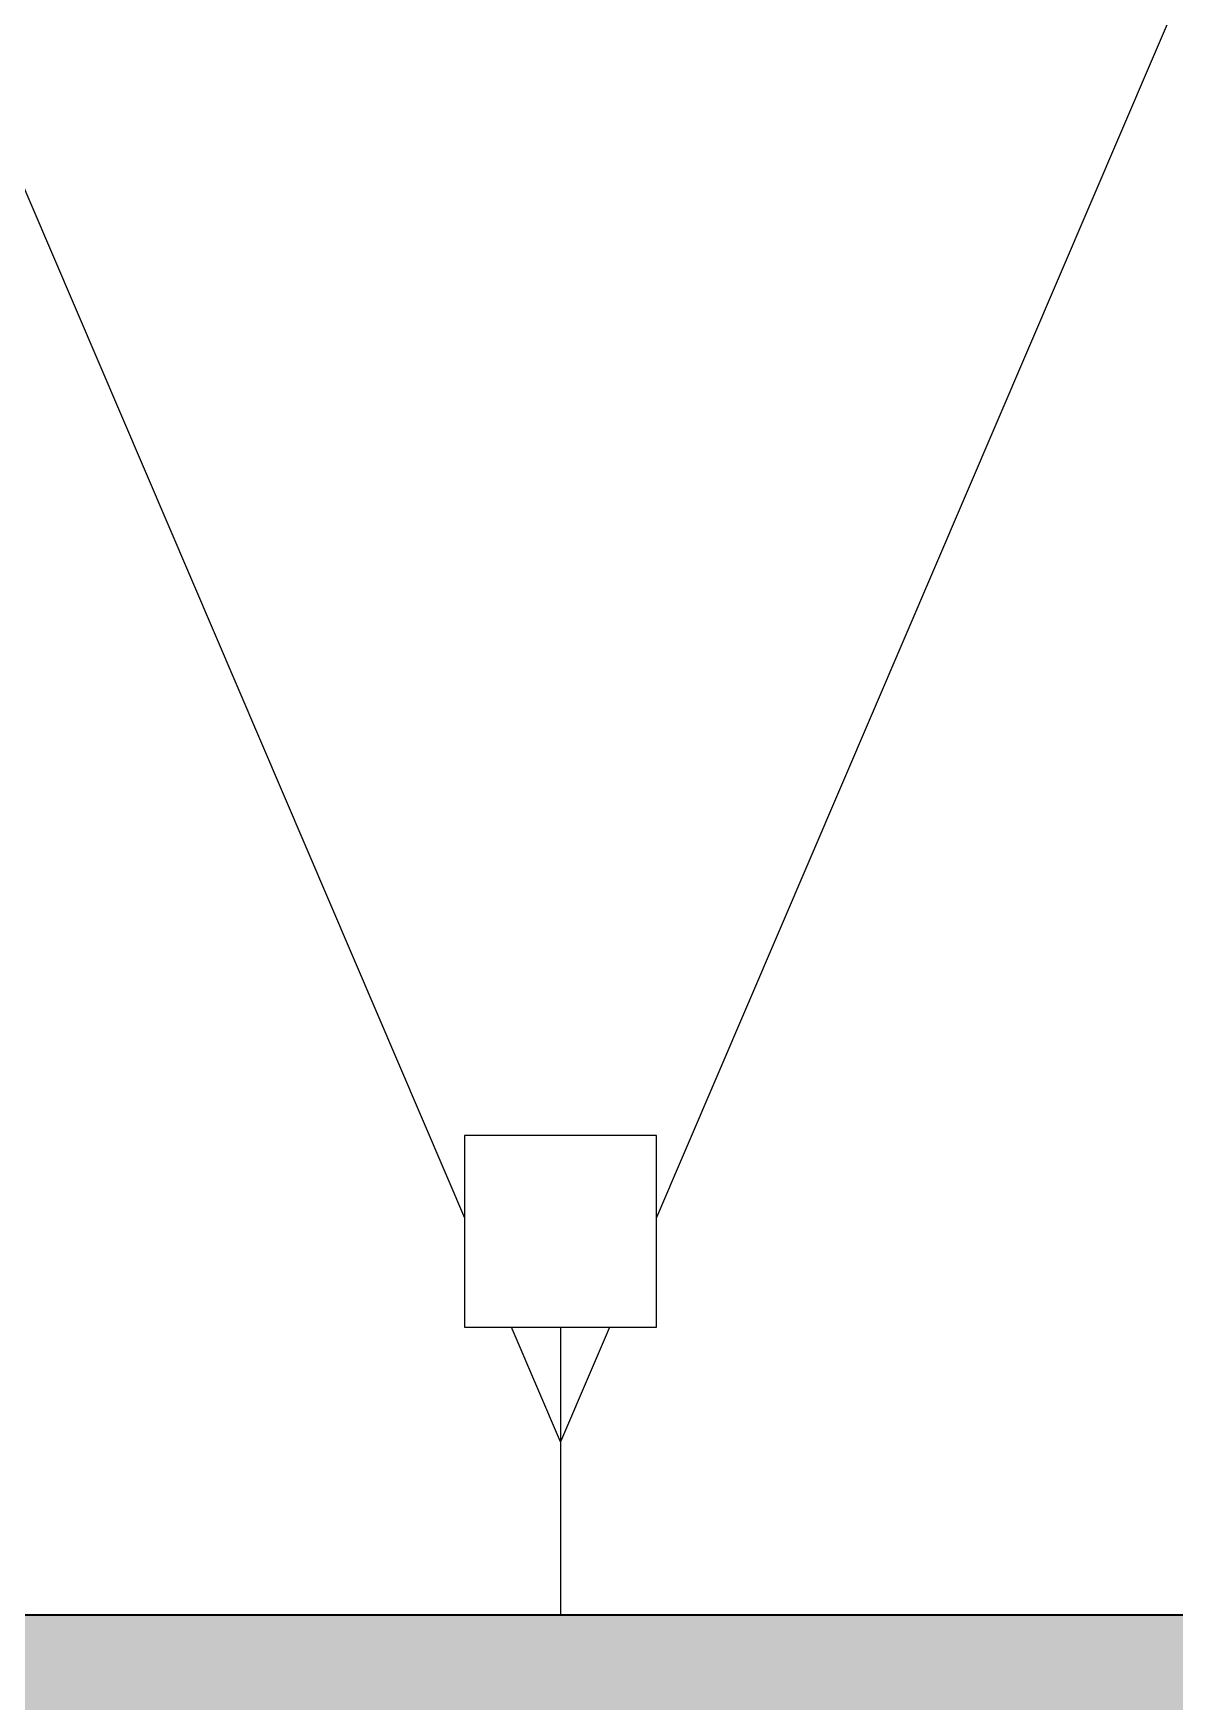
# Model space of a CAD drawing. Header units: metres. Extents: x 1769 to 3632, y 809 to 2652.
# Drawn here: x 2678.917 to 2680.107, y 1870.901 to 1872.641 of the extents above; entities that cross this region are included whole.
import ezdxf

# ---------------------------------------------------------------- set-up
doc = ezdxf.new("R2010")
doc.units = ezdxf.units.M
doc.header["$LTSCALE"] = 10
doc.linetypes.add('HIDDEN', pattern=[9.525, 6.35, -3.175])
for name, color, linetype in [('A-FLOR-LEVL', 2, 'Continuous'), ('A-FURN-FIXD', 8, 'Continuous'), ('A-PROJ+', 1, 'HIDDEN'), ('A-WALL', 6, 'Continuous'), ('A-WALL-PATT', 8, 'Continuous')]:
    doc.layers.add(name, color=color, linetype=linetype)

msp = doc.modelspace()

# ---------------------------------------------------------------- hatches: boundary and pattern name
at = {"layer": 'A-WALL-PATT', "ltscale": 0.01}
h = msp.add_hatch(color=256, dxfattribs=at)
h.dxf.hatch_style = 1
h.paths.add_polyline_path([(2687.7034, 1874.1911), (2687.8534, 1874.1911), (2687.8534, 1871.7908), (2687.7034, 1871.7908), (2687.7034, 1873.5408), (2685.8034, 1873.5408), (2685.8034, 1872.1537), (2685.8034, 1870.9908), (2687.8534, 1870.9908), (2687.8534, 1867.7408), (2688.2166, 1867.7408), (2688.2166, 1867.5908), (2687.8534, 1867.5905), (2687.8534, 1867.0905), (2687.7034, 1867.0905), (2687.7034, 1867.5905), (2683.7878, 1867.5908), (2683.7878, 1867.0908), (2683.6378, 1867.0908), (2683.6378, 1867.7408), (2685.6534, 1867.7408), (2685.6534, 1868.6908), (2685.8034, 1868.6908), (2685.8034, 1867.7408), (2687.7034, 1867.7408), (2687.7034, 1870.8408), (2685.8034, 1870.8408), (2685.8034, 1869.4908), (2685.6534, 1869.4908), (2685.6534, 1870.8408), (2675.8444, 1870.841), (2675.8444, 1870.991), (2685.6534, 1870.9908), (2685.6534, 1872.1537), (2685.6534, 1874.0408), (2683.6378, 1874.0408), (2683.6378, 1874.1908), (2685.8034, 1874.1908), (2685.8034, 1873.691), (2687.7034, 1873.691)])

# ---------------------------------------------------------------- linework, layer by layer
at = {"layer": 'A-FLOR-LEVL', "ltscale": 0.01}
msp.add_lwpolyline([(2680.1167, 1870.9912), (2678.8167, 1870.9912), (2678.8167, 1872.6912), (2680.1167, 1872.6912)], close=True, dxfattribs=at)
at = {"layer": 'A-FURN-FIXD'}
msp.add_lwpolyline([(2680.1167, 1872.6912), (2679.4667, 1871.1718), (2678.8167, 1872.6912)], dxfattribs=at)
at = {"layer": 'A-WALL', "ltscale": 0.01}
msp.add_lwpolyline([(2685.6534, 1870.8408), (2675.8444, 1870.841), (2675.8444, 1870.991), (2685.6534, 1870.9908)], dxfattribs=at)

# ---------------------------------------------------------------- next in the draw order: wipeouts: each hides what was drawn before it
at = {"ltscale": 0.01}
msp.add_wipeout([(2679.3667, 1871.4912), (2679.3667, 1871.2912), (2679.5667, 1871.2912), (2679.5667, 1871.4912)], dxfattribs=at).dxf.layer = 'A-PROJ+'

# ---------------------------------------------------------------- next in the draw order: linework, layer by layer
at = {"layer": 'A-PROJ+', "ltscale": 0.01}
msp.add_line((2679.4667, 1871.2912), (2679.4667, 1870.9912), dxfattribs=at)
msp.add_lwpolyline([(2679.3667, 1871.4912), (2679.3667, 1871.2912), (2679.5667, 1871.2912), (2679.5667, 1871.4912)], close=True, dxfattribs=at)

doc.saveas('drawing.dxf')
